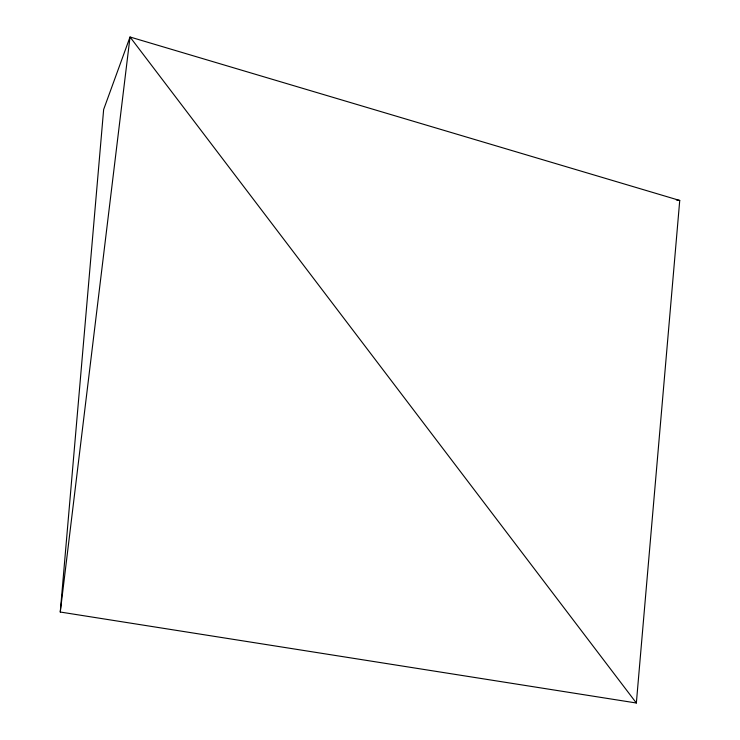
<?xml version="1.0" encoding="UTF-8"?>
<svg xmlns="http://www.w3.org/2000/svg" width="740" height="740" viewBox="0 0 740 740"><rect width="100%" height="100%" fill="white"/><g stroke="black" fill="none" stroke-linecap="round" stroke-linejoin="round"><path stroke-width="1.11" d="M60.264 612.026L103.646 109.502L130.027 37L679.736 200.466L636.354 703L60.264 612.026L130.027 37L636.354 703M676.314 199.929L679.736 200.466"/></g></svg>
